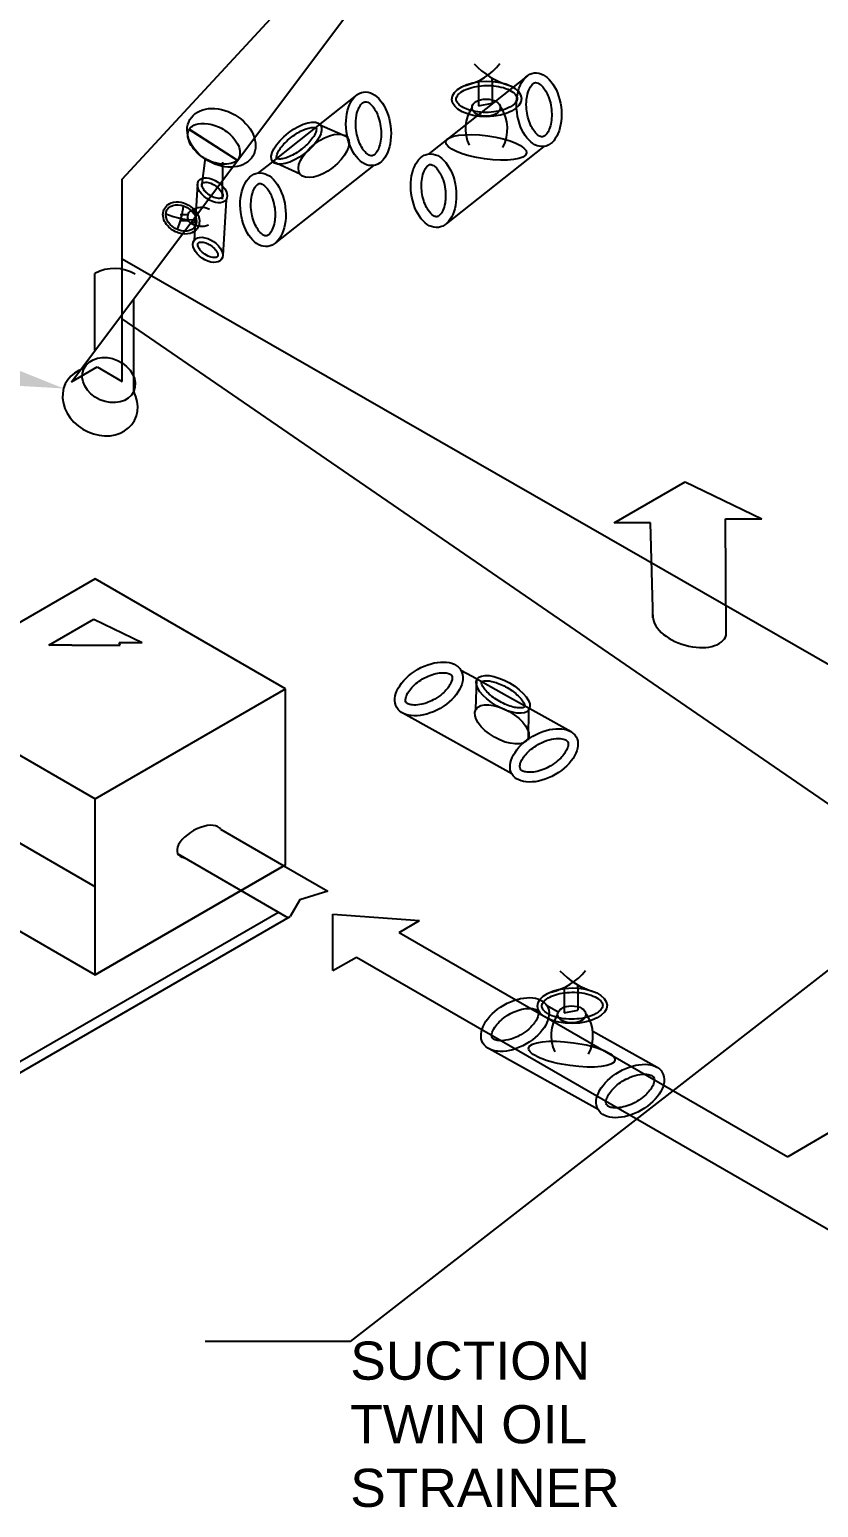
# Model space of a CAD drawing. Header units: millimetres. Extents: x 2399 to 3280, y 1312 to 2501.
# Drawn here: x 2967.9 to 3011.4, y 1358 to 1439.4 of the extents above; entities that cross this region are included whole.
import ezdxf
from ezdxf import colors
from ezdxf.entities.mleader import LeaderData, LeaderLine
from ezdxf.math import Vec2, Vec3

# ---------------------------------------------------------------- set-up
doc = ezdxf.new("R2010")
doc.units = ezdxf.units.MM
doc.styles.add('Annotative', font='arial.ttf', dxfattribs={"height": 1})
doc.styles.get("Standard").update_dxf_attribs({"font": 'arial.ttf', "height": 2})

msp = doc.modelspace()

# ---------------------------------------------------------------- linework, layer by layer
at = {"color": 143, "true_color": 0x7aafdf}
for p, q in [((2970.18577, 1420.02931, -2.85544), (3002.7584, 1463.42457, -207.36009)), ((2972.9903, 1431.19798, -105.66538), (3002.7584, 1463.42457, -234.69856)), ((2995.32087, 1436.89484), (2992.13495, 1434.37466)), ((2992.61413, 1436.54178), (2992.61199, 1436.61225)), ((2992.61413, 1436.54178), (2992.61413, 1435.22718)), ((2993.37311, 1436.54178), (2993.37337, 1436.76716)), ((2993.37311, 1436.54178), (2993.37311, 1435.37969, -1.37156)), ((2985.92435, 1435.8447, -34.13385), (2982.73843, 1433.32452, -34.13385)), ((2992.61413, 1435.22718), (2993.37311, 1435.37969, -1.37156)), ((2992.13495, 1434.37466), (2990.42105, 1433.0189)), ((2976.6713, 1433.93371, -34.13385), (2979.31773, 1432.24103, -34.13385)), ((2979.31773, 1432.24103, -34.13385), (2976.68361, 1433.95374, -34.13385)), ((2985.4476, 1433.49862, -34.13385), (2983.84125, 1434.19689, -34.13385)), ((2982.73843, 1433.32452, -34.13385), (2981.02454, 1431.96876, -34.13385)), ((2990.42105, 1433.0189), (2989.87588, 1432.58765)), ((2996.22249, 1432.99528), (2990.83107, 1428.72681)), ((2977.55182, 1432.36951, -34.13385), (2977.35732, 1430.79049, -34.13385)), ((2978.52228, 1432.13189, -34.13385), (2978.49125, 1430.09811, -34.13385)), ((2979.31773, 1432.24103, -34.13385), (2979.31773, 1432.24103, -34.13385)), ((2981.02454, 1431.96876, -34.13385), (2980.47937, 1431.53751, -34.13385)), ((2982.78626, 1431.4687, -34.13385), (2981.27092, 1432.16366, -34.13385)), ((2986.82598, 1431.94514, -34.13385), (2981.43456, 1427.67667, -34.13385)), ((2972.9903, 1420.05076, -105.66538), (2972.9903, 1431.19798, -105.66538)), ((2977.13716, 1430.92833, -34.13385), (2977.02567, 1429.10744, -34.13385)), ((2978.71183, 1430.06156, -34.13385), (2978.52439, 1426.97904, -34.13385)), ((2976.1832, 1429.25559, -34.13385), (2976.62161, 1429.25559, -34.65129)), ((2976.1832, 1428.91474, -34.13385), (2976.6367, 1428.91474, -34.13385)), ((2977.02567, 1429.10744, -34.13385), (2976.9657, 1428.12787, -34.13385)), ((2976.9657, 1428.12787, -34.13385), (2976.94662, 1427.81629, -34.13385)), ((3049.33132, 1382.94899, -105.66538), (2972.9903, 1426.77796, -105.66538)), ((2971.48601, 1421.76156, -11.0189), (2971.48601, 1425.99591, -11.0189)), ((2973.62077, 1419.50116), (2973.62077, 1424.60562)), ((2973.62077, 1424.60562), (2973.62077, 1424.60562)), ((3046.52679, 1372.98275, -38.13916), (2972.9903, 1423.49443, -105.66538)), ((2970.18577, 1420.02931, -105.66538), (2971.60662, 1420.84963, -105.66538)), ((2971.60662, 1420.84963, -105.66538), (2972.9903, 1420.05076, -105.66538)), ((2970.18577, 1420.02931, -2.85544), (2970.18577, 1420.02931, -105.66538)), ((3000.09616, 1412.24645, -2.85544), (3004.0154, 1414.50922, -2.85544)), ((3004.0154, 1414.50922, -2.85544), (3008.22635, 1412.47222, -8.67262)), ((3006.27697, 1406.06553, -97.41292), (3006.22635, 1412.47222, -16.56349)), ((3006.22635, 1412.47222, -8.67262), (3008.22635, 1412.47222, -8.67262)), ((3006.22635, 1412.47222, -16.56349), (3006.22635, 1412.47222, -8.67262)), ((3002.09616, 1412.24645, -2.85544), (3000.09616, 1412.24645, -2.85544)), ((3002.22511, 1407.54502, -101.17997), (3002.09616, 1412.24645, -2.85544)), ((2971.48908, 1409.16286), (2960.99383, 1403.10343)), ((2981.98434, 1403.10343), (2971.48908, 1409.16286)), ((3002.22882, 1407.02195, -97.41292), (3002.22511, 1407.54502, -101.17997)), ((2968.94739, 1405.51017, -2.85544), (2971.42415, 1406.94013, -2.85544)), ((2971.42415, 1406.94013, -2.85544), (2974.08526, 1405.65284, -6.53161)), ((2970.21129, 1405.51017, -2.85544), (2968.94739, 1405.51017, -2.85544)), ((2970.21129, 1405.51017, -2.85544), (2970.21129, 1405.51017, -13.00064)), ((2970.21129, 1405.51017, -13.00064), (2972.87201, 1405.51017, -13.00064)), ((2972.82136, 1405.65284, -6.53161), (2974.08526, 1405.65284, -6.53161)), ((2972.87201, 1405.51017, -13.00064), (2972.82136, 1405.65284, -6.53161)), ((2992.26295, 1403.78471), (2991.6559, 1404.12335)), ((2994.17139, 1402.7201), (2992.26295, 1403.78471)), ((2992.47514, 1401.96572), (2992.5373, 1403.63167)), ((2960.99383, 1403.10343), (2971.48908, 1397.04399)), ((2971.48908, 1397.04399), (2981.98434, 1403.10343)), ((2981.98434, 1393.40833), (2981.98434, 1403.10343)), ((2997.71894, 1400.74113), (2994.17139, 1402.7201)), ((2994.46124, 1398.41583), (2988.45448, 1401.76339)), ((2995.36899, 1400.28379), (2995.39938, 1402.03508)), ((3047.81134, 1399.54726), (3009.66528, 1377.31811)), ((2971.48908, 1392.19644), (2960.99383, 1398.25588)), ((2971.48908, 1387.34889), (2971.48908, 1397.04399)), ((2978.40772, 1395.36467), (2981.89027, 1393.35402)), ((2976.05391, 1394.0057), (2982.13936, 1390.49226)), ((2960.99383, 1393.40833), (2971.48908, 1387.34889)), ((2971.48908, 1387.34889), (2981.98434, 1393.40833)), ((2981.98434, 1393.40833), (2971.48908, 1387.34889)), ((2981.89027, 1393.35402), (2984.32322, 1391.94935)), ((2982.78465, 1391.48461), (2982.24788, 1390.55491)), ((2984.32322, 1391.94935), (2982.78465, 1391.48461)), ((2933.67226, 1363.12956), (2981.6026, 1390.80216)), ((2934.20902, 1362.81966), (2982.24788, 1390.55491)), ((2984.60013, 1387.57614), (2984.60013, 1390.69013)), ((2984.60013, 1390.69013), (2989.36824, 1390.32901)), ((2988.249, 1389.68281), (2989.36824, 1390.32901)), ((2988.249, 1389.68281), (3009.66528, 1377.31811)), ((2984.60013, 1387.57614), (2985.89518, 1388.32383)), ((2985.89518, 1388.32383), (3020.57511, 1368.30137)), ((2997.33334, 1386.56609), (2997.33121, 1386.63656)), ((2997.33334, 1386.56609), (2997.33334, 1385.25149)), ((2998.09232, 1386.56609), (2998.09258, 1386.79147)), ((2998.09232, 1386.56609), (2998.09232, 1385.404, -1.37156)), ((2997.01083, 1385.28736), (2996.40378, 1385.626)), ((2997.33334, 1385.25149), (2998.09232, 1385.404, -1.37156)), ((3002.46681, 1382.24378), (2998.91927, 1384.22276)), ((2999.20912, 1379.91849), (2993.20236, 1383.26604))]:
    msp.add_line(p, q, dxfattribs=at)
for centre, radius, start, end in [((2991.14989, 1439.65587), 3.37659, 282.8576029, 321.6732251), ((2995.52485, 1440.53646), 4.34015, 223.5911844, 253.194751), ((2991.99664, 1433.96146), 2.21613, 332.7352933, 32.7352933), ((2993.96926, 1433.96729), 2.06861, 145.5366857, 205.5366857), ((2971.76854, 1430.22275, -34.13385), 4.62481, 337.0911378, 353.7239665), ((2977.342, 1428.63743, -34.13385), 0.99524, 62.7352933, 122.7352933), ((2977.13418, 1433.67289, -34.13385), 4.7268, 248.3434731, 269.2994189), ((2977.33938, 1429.52332, -34.13385), 0.929, 235.5366857, 295.5366857), ((2972.56132, 1424.04841, -11.0189), 2.22465, 58.9051677, 118.9051677), ((2995.86911, 1389.68018), 3.37659, 282.8576029, 321.6732251), ((3000.24406, 1390.56077), 4.34015, 223.5911844, 253.194751), ((2998.68847, 1383.9916), 2.06861, 145.5366857, 205.5366857), ((2996.71585, 1383.98577), 2.21613, 332.7352933, 32.7352933)]:
    msp.add_arc(centre, radius, start, end, dxfattribs=at)
for centre, major_axis, ratio in [((2995.95571, 1435.02171), (0.26679, -2.02644), 0.59812205), ((2986.55919, 1433.97157, -34.13385), (0.26679, -2.02644), 0.59812205), ((2993.0683, 1435.61637, 10.47444), (-1.91563, -0.02636), 0.5118697), ((2978.45332, 1433.47302, -34.13385), (1.73713, -1.00293), 0.73106887), ((2993.04322, 1435.13787), (-0.77951, 0), 0.60555836), ((2982.58885, 1433.17494, -34.13385), (-1.31793, -1.01129), 0.43588314), ((2984.09003, 1432.48059, -34.13385), (-1.30376, -1.01189), 0.4959452), ((2993.04272, 1432.94625), (-2.22336, 0.3083), 0.2849266), ((2977.95399, 1430.57947, -34.13385), (0.75784, -0.51791), 0.59812205), ((2976.23567, 1429.05454, -34.13385), (0.78013, -0.45041), 0.73106887), ((2976.81368, 1429.10744, -34.13385), (0, -0.35007), 0.60555836), ((2972.24626, 1420.12173), (-1.3745, 0.62057), 0.78681029), ((2993.97596, 1402.80106), (-1.43866, 0.83061), 0.43588314), ((2993.90893, 1401.14843), (-1.43379, 0.81728), 0.4959452), ((2996.23133, 1399.4378), (-1.77009, -1.02196), 0.59812205), ((2997.78751, 1385.64068, 10.47444), (-1.91563, -0.02636), 0.5118697), ((2997.76243, 1385.16218), (-0.77951, 0), 0.60555836), ((2997.76193, 1382.97056), (-2.37969, 0.32998), 0.26620838), ((3000.97921, 1380.94045), (-1.77009, -1.02196), 0.59812205)]:
    msp.add_ellipse(centre, major_axis=major_axis, ratio=ratio, dxfattribs=at)
for centre, major_axis, ratio, start_param, end_param in [((2990.14267, 1430.56121), (-0.26679, 2.02644), 0.60575805, -1.57079633, 4.71238898), ((2980.74616, 1429.51107, -34.13385), (-0.26679, 2.02644), 0.60575805, -1.57079633, 4.71238898), ((2977.70446, 1427.29837, -34.13385), (-0.75784, 0.51791), 0.60575805, -1.57079633, 4.71238898), ((2971.7723, 1418.93144), (-1.87027, 1.0798), 0.82788912, 5.60766759, 10.34032748), ((3004.26662, 1406.69794, -97.41292), (2.01035, -0.63242), 0.57639742, 3.25742738, 6.28318531), ((2989.88581, 1403.10138), (1.77009, 1.02196), 0.60575805, -1.57079633, 4.71238898), ((2977.23082, 1394.68518), (1.17691, 0.67949), 0.5, 0, 3.70366246), ((2994.63369, 1384.60404), (1.77009, 1.02196), 0.60575805, -1.57079633, 4.71238898)]:
    msp.add_ellipse(centre, major_axis=major_axis, ratio=ratio, start_param=start_param, end_param=end_param, dxfattribs=at)
for points, knots in [([(2991.39022, 1435.59327, 10.47444), (2991.39091, 1435.54271, 10.47444), (2991.40504, 1435.49067, 10.47444), (2991.47789, 1435.37117, 10.47444), (2991.53793, 1435.30521, 10.47444), (2991.70897, 1435.17741, 10.47444), (2991.81942, 1435.11596, 10.47444), (2992.2394, 1434.94542, 10.47444), (2992.62679, 1434.87428, 10.47444), (2993.41186, 1434.87182, 10.47444), (2993.80741, 1434.94031, 10.47444), (2994.31215, 1435.13412, 10.47444), (2994.47251, 1435.23092, 10.47444), (2994.66159, 1435.40525, 10.47444), (2994.70965, 1435.48076, 10.47444), (2994.75258, 1435.60955, 10.47444), (2994.75232, 1435.66381, 10.47444), (2994.70915, 1435.79029, 10.47444), (2994.66132, 1435.86385, 10.47444), (2994.49374, 1436.01393, 10.47444), (2994.37501, 1436.08868, 10.47444), (2994.08251, 1436.21555, 10.47444), (2993.90917, 1436.26783, 10.47444), (2993.38341, 1436.3676, 10.47444), (2992.99811, 1436.37691, 10.47444), (2992.28903, 1436.2806, 10.47444), (2991.967, 1436.17414, 10.47444), (2991.61125, 1435.96163, 10.47444), (2991.51482, 1435.87258, 10.47444), (2991.40744, 1435.71731, 10.47444), (2991.38939, 1435.65345, 10.47444), (2991.39022, 1435.59327, 10.47444)], [0, 0, 0, 0, 0.29371084, 0.29371084, 0.58742168, 0.58742168, 0.88113252, 0.88113252, 1.53779541, 1.53779541, 2.19445829, 2.19445829, 2.62294931, 2.62294931, 2.96496298, 2.96496298, 3.30697666, 3.30697666, 3.64899034, 3.64899034, 3.99100401, 3.99100401, 4.33301769, 4.33301769, 4.94606515, 4.94606515, 5.55911261, 5.55911261, 5.93365654, 5.93365654, 6.28318531, 6.28318531, 6.28318531, 6.28318531]), ([(2996.15203, 1433.53049), (2996.1808, 1433.53428), (2996.21002, 1433.54357), (2996.28655, 1433.59233), (2996.33311, 1433.63321), (2996.42936, 1433.76015), (2996.47836, 1433.84586), (2996.60827, 1434.16975), (2996.66239, 1434.47248), (2996.65057, 1435.11277), (2996.5856, 1435.44861), (2996.39074, 1435.95648), (2996.27685, 1436.14698), (2996.07269, 1436.38198), (2995.98372, 1436.44737), (2995.84634, 1436.51352), (2995.80138, 1436.5177), (2995.72458, 1436.50906), (2995.68455, 1436.49577), (2995.57178, 1436.40464), (2995.50306, 1436.3237), (2995.38016, 1436.08453), (2995.32682, 1435.92785), (2995.26068, 1435.56926), (2995.24766, 1435.36777), (2995.27309, 1434.86131), (2995.33939, 1434.55241), (2995.54519, 1434.03066), (2995.68536, 1433.82024), (2995.89822, 1433.61457), (2995.97487, 1433.56899), (2996.08433, 1433.52828), (2996.1196, 1433.52622), (2996.15203, 1433.53049)], [0, 0, 0, 0, 0.27205079, 0.27205079, 0.54410157, 0.54410157, 0.81615236, 0.81615236, 1.38420408, 1.38420408, 1.95225581, 1.95225581, 2.40644277, 2.40644277, 2.76835899, 2.76835899, 3.13027522, 3.13027522, 3.49219144, 3.49219144, 3.85410767, 3.85410767, 4.21602389, 4.21602389, 4.57794012, 4.57794012, 5.10804987, 5.10804987, 5.63815962, 5.63815962, 5.97649806, 5.97649806, 6.28318531, 6.28318531, 6.28318531, 6.28318531]), ([(2986.75552, 1432.48035, -34.13385), (2986.78429, 1432.48414, -34.13385), (2986.8135, 1432.49343, -34.13385), (2986.89003, 1432.54219, -34.13385), (2986.93659, 1432.58307, -34.13385), (2987.03285, 1432.71001, -34.13385), (2987.08185, 1432.79572, -34.13385), (2987.21175, 1433.11962, -34.13385), (2987.26587, 1433.42234, -34.13385), (2987.25405, 1434.06263, -34.13385), (2987.18909, 1434.39847, -34.13385), (2986.99423, 1434.90634, -34.13385), (2986.88034, 1435.09684, -34.13385), (2986.67618, 1435.33184, -34.13385), (2986.58721, 1435.39723, -34.13385), (2986.44982, 1435.46338, -34.13385), (2986.40487, 1435.46756, -34.13385), (2986.32807, 1435.45892, -34.13385), (2986.28804, 1435.44563, -34.13385), (2986.17527, 1435.3545, -34.13385), (2986.10654, 1435.27356, -34.13385), (2985.98364, 1435.03439, -34.13385), (2985.9303, 1434.87771, -34.13385), (2985.86417, 1434.51912, -34.13385), (2985.85115, 1434.31763, -34.13385), (2985.87658, 1433.81117, -34.13385), (2985.94288, 1433.50227, -34.13385), (2986.14868, 1432.98052, -34.13385), (2986.28885, 1432.7701, -34.13385), (2986.5017, 1432.56443, -34.13385), (2986.57836, 1432.51885, -34.13385), (2986.68781, 1432.47814, -34.13385), (2986.72309, 1432.47608, -34.13385), (2986.75552, 1432.48035, -34.13385)], [0, 0, 0, 0, 0.27205079, 0.27205079, 0.54410157, 0.54410157, 0.81615236, 0.81615236, 1.38420408, 1.38420408, 1.95225581, 1.95225581, 2.40644277, 2.40644277, 2.76835899, 2.76835899, 3.13027522, 3.13027522, 3.49219144, 3.49219144, 3.85410767, 3.85410767, 4.21602389, 4.21602389, 4.57794012, 4.57794012, 5.10804987, 5.10804987, 5.63815962, 5.63815962, 5.97649806, 5.97649806, 6.28318531, 6.28318531, 6.28318531, 6.28318531]), ([(2979.40706, 1432.35437, -34.13385), (2979.44546, 1432.4209, -34.13385), (2979.47003, 1432.49694, -34.13385), (2979.48328, 1432.69048, -34.13385), (2979.47007, 1432.80842, -34.13385), (2979.38238, 1433.07333, -34.13385), (2979.30759, 1433.21925, -34.13385), (2979.04336, 1433.5783, -34.13385), (2978.81457, 1433.7867, -34.13385), (2978.28982, 1434.10235, -34.13385), (2977.99543, 1434.2087, -34.13385), (2977.45379, 1434.29127, -34.13385), (2977.20991, 1434.267, -34.13385), (2976.89952, 1434.15972, -34.13385), (2976.80506, 1434.09497, -34.13385), (2976.67568, 1433.95646, -34.13385), (2976.63615, 1433.88191, -34.13385), (2976.59369, 1433.687, -34.13385), (2976.59352, 1433.56327, -34.13385), (2976.67084, 1433.26889, -34.13385), (2976.7496, 1433.10037, -34.13385), (2976.99103, 1432.76805, -34.13385), (2977.15309, 1432.6051, -34.13385), (2977.52988, 1432.32833, -34.13385), (2977.74417, 1432.21476, -34.13385), (2978.17707, 1432.06112, -34.13385), (2978.39517, 1432.02132, -34.13385), (2978.78321, 1432.01311, -34.13385), (2978.95186, 1432.04454, -34.13385), (2979.20823, 1432.14475, -34.13385), (2979.29564, 1432.21062, -34.13385), (2979.37531, 1432.30463, -34.13385), (2979.39232, 1432.32885, -34.13385), (2979.40706, 1432.35437, -34.13385)], [0, 0, 0, 0, 0.34370257, 0.34370257, 0.68740514, 0.68740514, 1.03110771, 1.03110771, 1.54625698, 1.54625698, 2.06140625, 2.06140625, 2.57655552, 2.57655552, 2.97375158, 2.97375158, 3.37094764, 3.37094764, 3.76814369, 3.76814369, 4.16533975, 4.16533975, 4.56253581, 4.56253581, 4.95973187, 4.95973187, 5.35692793, 5.35692793, 5.75412399, 5.75412399, 6.15132004, 6.15132004, 6.28318531, 6.28318531, 6.28318531, 6.28318531]), ([(2981.50052, 1432.33984, -34.13385), (2981.50339, 1432.3361, -34.13385), (2981.50727, 1432.33096, -34.13385), (2981.54528, 1432.31428, -34.13385), (2981.57968, 1432.3048, -34.13385), (2981.67963, 1432.2994, -34.13385), (2981.74446, 1432.3035, -34.13385), (2981.99456, 1432.34948, -34.13385), (2982.22382, 1432.43591, -34.13385), (2982.68872, 1432.69776, -34.13385), (2982.92463, 1432.87198, -34.13385), (2983.32161, 1433.24743, -34.13385), (2983.48186, 1433.44896, -34.13385), (2983.64003, 1433.73317, -34.13385), (2983.6742, 1433.83253, -34.13385), (2983.69281, 1433.95182, -34.13385), (2983.68787, 1433.98318, -34.13385), (2983.67912, 1434.01064, -34.13385), (2983.67898, 1434.01001, -34.13385), (2983.66203, 1434.02297, -34.13385), (2983.63988, 1434.03558, -34.13385), (2983.54836, 1434.05039, -34.13385), (2983.48091, 1434.0513, -34.13385), (2983.24242, 1434.01642, -34.13385), (2983.0344, 1433.94675, -34.13385), (2982.60142, 1433.72347, -34.13385), (2982.37614, 1433.57105, -34.13385), (2981.97844, 1433.2302, -34.13385), (2981.80644, 1433.04177, -34.13385), (2981.59055, 1432.72813, -34.13385), (2981.52937, 1432.59753, -34.13385), (2981.48684, 1432.43697, -34.13385), (2981.48689, 1432.39011, -34.13385), (2981.49418, 1432.34809, -34.13385), (2981.49778, 1432.34341, -34.13385), (2981.50052, 1432.33984, -34.13385)], [0, 0, 0, 0, 0.23530315, 0.23530315, 0.47060631, 0.47060631, 0.70590946, 0.70590946, 1.25482559, 1.25482559, 1.80374172, 1.80374172, 2.35265785, 2.35265785, 2.71272486, 2.71272486, 2.98564344, 2.98564344, 3.25856202, 3.25856202, 3.5314806, 3.5314806, 3.80439918, 3.80439918, 4.32018485, 4.32018485, 4.83597052, 4.83597052, 5.35175619, 5.35175619, 5.76913804, 5.76913804, 6.05862396, 6.05862396, 6.28318531, 6.28318531, 6.28318531, 6.28318531]), ([(2990.78572, 1430.64587), (2990.76243, 1430.82281), (2990.7218, 1430.99743), (2990.59171, 1431.38056), (2990.48851, 1431.57472), (2990.274, 1431.85549), (2990.16448, 1431.93908), (2990.03355, 1432.00056), (2989.99721, 1432.0054), (2989.94038, 1432.00355), (2989.91584, 1431.99795), (2989.84042, 1431.95366), (2989.79041, 1431.91197), (2989.68504, 1431.76922), (2989.631, 1431.66886), (2989.54319, 1431.42064), (2989.50939, 1431.27327), (2989.46022, 1430.83653), (2989.47775, 1430.52235), (2989.60866, 1429.94013), (2989.72233, 1429.67348), (2989.94224, 1429.34539), (2990.04027, 1429.24793), (2990.18867, 1429.14518), (2990.24207, 1429.12675), (2990.31611, 1429.11447), (2990.33857, 1429.11702), (2990.40172, 1429.14051), (2990.44456, 1429.16524), (2990.54772, 1429.27449), (2990.60571, 1429.35906), (2990.70652, 1429.5847), (2990.74915, 1429.725), (2990.8157, 1430.11413), (2990.8204, 1430.38245), (2990.78572, 1430.64587)], [-1.57079633, -1.57079633, -1.57079633, -1.57079633, -1.2533915, -1.2533915, -0.81183301, -0.81183301, -0.37027452, -0.37027452, -0.05974953, -0.05974953, 0.25077545, 0.25077545, 0.56130044, 0.56130044, 0.87182543, 0.87182543, 1.18235042, 1.18235042, 1.71911562, 1.71911562, 2.25588082, 2.25588082, 2.63932032, 2.63932032, 2.95942498, 2.95942498, 3.27952963, 3.27952963, 3.59963429, 3.59963429, 3.91973894, 3.91973894, 4.2398436, 4.2398436, 4.71238898, 4.71238898, 4.71238898, 4.71238898]), ([(2978.51167, 1430.19835, -34.13385), (2978.51902, 1430.20911, -34.13385), (2978.52467, 1430.22167, -34.13385), (2978.53129, 1430.26188, -34.13385), (2978.53156, 1430.2897, -34.13385), (2978.51794, 1430.35994, -34.13385), (2978.50395, 1430.40201, -34.13385), (2978.43452, 1430.54251, -34.13385), (2978.34946, 1430.65132, -34.13385), (2978.13172, 1430.83921, -34.13385), (2977.99991, 1430.9181, -34.13385), (2977.77163, 1431.00508, -34.13385), (2977.67377, 1431.02406, -34.13385), (2977.53399, 1431.02617, -34.13385), (2977.48546, 1431.016, -34.13385), (2977.42216, 1430.98986, -34.13385), (2977.4073, 1430.97607, -34.13385), (2977.38717, 1430.94779, -34.13385), (2977.37963, 1430.93042, -34.13385), (2977.37632, 1430.86539, -34.13385), (2977.38281, 1430.81815, -34.13385), (2977.426, 1430.70538, -34.13385), (2977.46243, 1430.64059, -34.13385), (2977.56258, 1430.51102, -34.13385), (2977.62608, 1430.4463, -34.13385), (2977.80312, 1430.30306, -34.13385), (2977.92633, 1430.23268, -34.13385), (2978.16253, 1430.1452, -34.13385), (2978.27492, 1430.12905, -34.13385), (2978.4075, 1430.13863, -34.13385), (2978.44571, 1430.15062, -34.13385), (2978.49212, 1430.17504, -34.13385), (2978.50338, 1430.18622, -34.13385), (2978.51167, 1430.19835, -34.13385)], [0, 0, 0, 0, 0.27205079, 0.27205079, 0.54410157, 0.54410157, 0.81615236, 0.81615236, 1.38420408, 1.38420408, 1.95225581, 1.95225581, 2.40644277, 2.40644277, 2.76835899, 2.76835899, 3.13027522, 3.13027522, 3.49219144, 3.49219144, 3.85410767, 3.85410767, 4.21602389, 4.21602389, 4.57794012, 4.57794012, 5.10804987, 5.10804987, 5.63815962, 5.63815962, 5.97649806, 5.97649806, 6.28318531, 6.28318531, 6.28318531, 6.28318531]), ([(2981.38921, 1429.59573, -34.13385), (2981.36591, 1429.77267, -34.13385), (2981.32529, 1429.94729, -34.13385), (2981.1952, 1430.33042, -34.13385), (2981.092, 1430.52458, -34.13385), (2980.87749, 1430.80535, -34.13385), (2980.76797, 1430.88894, -34.13385), (2980.63703, 1430.95042, -34.13385), (2980.6007, 1430.95526, -34.13385), (2980.54387, 1430.95341, -34.13385), (2980.51933, 1430.94781, -34.13385), (2980.44391, 1430.90352, -34.13385), (2980.39389, 1430.86183, -34.13385), (2980.28853, 1430.71908, -34.13385), (2980.23449, 1430.61872, -34.13385), (2980.14667, 1430.3705, -34.13385), (2980.11287, 1430.22313, -34.13385), (2980.06371, 1429.78639, -34.13385), (2980.08124, 1429.47221, -34.13385), (2980.21214, 1428.88999, -34.13385), (2980.32581, 1428.62334, -34.13385), (2980.54573, 1428.29525, -34.13385), (2980.64375, 1428.19779, -34.13385), (2980.79215, 1428.09504, -34.13385), (2980.84556, 1428.07661, -34.13385), (2980.91959, 1428.06433, -34.13385), (2980.94206, 1428.06688, -34.13385), (2981.0052, 1428.09037, -34.13385), (2981.04804, 1428.1151, -34.13385), (2981.1512, 1428.22435, -34.13385), (2981.2092, 1428.30892, -34.13385), (2981.31001, 1428.53456, -34.13385), (2981.35263, 1428.67486, -34.13385), (2981.41918, 1429.06399, -34.13385), (2981.42389, 1429.33231, -34.13385), (2981.38921, 1429.59573, -34.13385)], [-1.57079633, -1.57079633, -1.57079633, -1.57079633, -1.2533915, -1.2533915, -0.81183301, -0.81183301, -0.37027452, -0.37027452, -0.05974953, -0.05974953, 0.25077545, 0.25077545, 0.56130044, 0.56130044, 0.87182543, 0.87182543, 1.18235042, 1.18235042, 1.71911562, 1.71911562, 2.25588082, 2.25588082, 2.63932032, 2.63932032, 2.95942498, 2.95942498, 3.27952963, 3.27952963, 3.59963429, 3.59963429, 3.91973894, 3.91973894, 4.2398436, 4.2398436, 4.71238898, 4.71238898, 4.71238898, 4.71238898]), ([(2977.15251, 1428.5252, -34.13385), (2977.1955, 1428.59966, -34.13385), (2977.22313, 1428.68282, -34.13385), (2977.25618, 1428.93616, -34.13385), (2977.2163, 1429.11282, -34.13385), (2977.04459, 1429.43295, -34.13385), (2976.91295, 1429.57755, -34.13385), (2976.59791, 1429.80215, -34.13385), (2976.41469, 1429.88199, -34.13385), (2976.04447, 1429.95341, -34.13385), (2975.85727, 1429.94506, -34.13385), (2975.57259, 1429.84359, -34.13385), (2975.46452, 1429.77211, -34.13385), (2975.30404, 1429.58192, -34.13385), (2975.25299, 1429.46384, -34.13385), (2975.22079, 1429.21498, -34.13385), (2975.23866, 1429.08494, -34.13385), (2975.33027, 1428.83715, -34.13385), (2975.40381, 1428.71899, -34.13385), (2975.65048, 1428.44295, -34.13385), (2975.85776, 1428.3079, -34.13385), (2976.29997, 1428.16046, -34.13385), (2976.53472, 1428.14802, -34.13385), (2976.86356, 1428.2471, -34.13385), (2976.9772, 1428.31384, -34.13385), (2977.09784, 1428.44214, -34.13385), (2977.12769, 1428.48221, -34.13385), (2977.15251, 1428.5252, -34.13385)], [0, 0, 0, 0, 0.29496103, 0.29496103, 0.86754624, 0.86754624, 1.44013145, 1.44013145, 2.01271666, 2.01271666, 2.58530186, 2.58530186, 3.01133152, 3.01133152, 3.43736118, 3.43736118, 3.86339084, 3.86339084, 4.2894205, 4.2894205, 4.98522742, 4.98522742, 5.68103433, 5.68103433, 6.11289315, 6.11289315, 6.28318531, 6.28318531, 6.28318531, 6.28318531]), ([(2977.86881, 1427.53886, -34.13385), (2977.80264, 1427.58408, -34.13385), (2977.73205, 1427.62281, -34.13385), (2977.56491, 1427.69409, -34.13385), (2977.46903, 1427.71774, -34.13385), (2977.31083, 1427.7301, -34.13385), (2977.25006, 1427.71851, -34.13385), (2977.19026, 1427.69313, -34.13385), (2977.17775, 1427.68242, -34.13385), (2977.16134, 1427.66286, -34.13385), (2977.15586, 1427.65297, -34.13385), (2977.14808, 1427.61447, -34.13385), (2977.14704, 1427.58525, -34.13385), (2977.16323, 1427.50723, -34.13385), (2977.18061, 1427.45908, -34.13385), (2977.23734, 1427.35533, -34.13385), (2977.27651, 1427.29987, -34.13385), (2977.40788, 1427.15257, -34.13385), (2977.51824, 1427.06429, -34.13385), (2977.75223, 1426.93364, -34.13385), (2977.87549, 1426.89177, -34.13385), (2978.05114, 1426.86704, -34.13385), (2978.11311, 1426.87063, -34.13385), (2978.19195, 1426.88949, -34.13385), (2978.21412, 1426.90183, -34.13385), (2978.2404, 1426.92292, -34.13385), (2978.24628, 1426.9312, -34.13385), (2978.25734, 1426.95936, -34.13385), (2978.26191, 1426.9811, -34.13385), (2978.25627, 1427.04835, -34.13385), (2978.24535, 1427.09309, -34.13385), (2978.20008, 1427.19442, -34.13385), (2978.16591, 1427.25071, -34.13385), (2978.05567, 1427.38957, -34.13385), (2977.96733, 1427.47153, -34.13385), (2977.86881, 1427.53886, -34.13385)], [-1.57079633, -1.57079633, -1.57079633, -1.57079633, -1.2533915, -1.2533915, -0.81183301, -0.81183301, -0.37027452, -0.37027452, -0.05974953, -0.05974953, 0.25077545, 0.25077545, 0.56130044, 0.56130044, 0.87182543, 0.87182543, 1.18235042, 1.18235042, 1.71911562, 1.71911562, 2.25588082, 2.25588082, 2.63932032, 2.63932032, 2.95942498, 2.95942498, 3.27952963, 3.27952963, 3.59963429, 3.59963429, 3.91973894, 3.91973894, 4.2398436, 4.2398436, 4.71238898, 4.71238898, 4.71238898, 4.71238898]), ([(2990.21011, 1402.53968), (2990.36467, 1402.62891), (2990.51045, 1402.73327), (2990.81463, 1403.00007), (2990.95452, 1403.16972), (2991.13183, 1403.47535), (2991.16714, 1403.60851), (2991.17383, 1403.75301), (2991.1644, 1403.78843), (2991.14095, 1403.84023), (2991.12639, 1403.86076), (2991.05661, 1403.91349), (2990.99895, 1403.94375), (2990.82674, 1403.98646), (2990.71334, 1403.99798), (2990.45041, 1403.98412), (2990.30132, 1403.95896), (2989.87901, 1403.83725), (2989.59545, 1403.70082), (2989.10765, 1403.35707), (2988.9048, 1403.15001), (2988.68584, 1402.82128), (2988.63331, 1402.69342), (2988.59517, 1402.517), (2988.59858, 1402.4606), (2988.61557, 1402.38751), (2988.62652, 1402.36772), (2988.67239, 1402.31838), (2988.71163, 1402.28826), (2988.85204, 1402.23476), (2988.95237, 1402.21355), (2989.19941, 1402.20676), (2989.34534, 1402.22107), (2989.73032, 1402.3085), (2989.98001, 1402.40683), (2990.21011, 1402.53968)], [-1.57079633, -1.57079633, -1.57079633, -1.57079633, -1.2533915, -1.2533915, -0.81183301, -0.81183301, -0.37027452, -0.37027452, -0.05974953, -0.05974953, 0.25077545, 0.25077545, 0.56130044, 0.56130044, 0.87182543, 0.87182543, 1.18235042, 1.18235042, 1.71911562, 1.71911562, 2.25588082, 2.25588082, 2.63932032, 2.63932032, 2.95942498, 2.95942498, 3.27952963, 3.27952963, 3.59963429, 3.59963429, 3.91973894, 3.91973894, 4.2398436, 4.2398436, 4.71238898, 4.71238898, 4.71238898, 4.71238898]), ([(2992.78793, 1403.48696), (2992.78558, 1403.48288), (2992.78231, 1403.47733), (2992.78145, 1403.43583), (2992.78586, 1403.40042), (2992.81912, 1403.30601), (2992.84772, 1403.24769), (2992.98591, 1403.03422), (2993.15348, 1402.85549), (2993.57331, 1402.52618), (2993.82455, 1402.3749), (2994.32334, 1402.15182), (2994.57086, 1402.08088), (2994.89396, 1402.04352), (2994.99883, 1402.04998), (2995.11616, 1402.07843), (2995.14325, 1402.095), (2995.16527, 1402.11359), (2995.16463, 1402.11347), (2995.17012, 1402.1341), (2995.1733, 1402.15938), (2995.15195, 1402.24961), (2995.12698, 1402.31227), (2995.00349, 1402.51926), (2994.85952, 1402.68478), (2994.48754, 1402.99935), (2994.26051, 1403.14917), (2993.79341, 1403.38615), (2993.5535, 1403.47295), (2993.18113, 1403.55238), (2993.03705, 1403.55892), (2992.87244, 1403.53677), (2992.82917, 1403.51879), (2992.79314, 1403.49598), (2992.79018, 1403.49086), (2992.78793, 1403.48696)], [0, 0, 0, 0, 0.23530315, 0.23530315, 0.47060631, 0.47060631, 0.70590946, 0.70590946, 1.25482559, 1.25482559, 1.80374172, 1.80374172, 2.35265785, 2.35265785, 2.71272486, 2.71272486, 2.98564344, 2.98564344, 3.25856202, 3.25856202, 3.5314806, 3.5314806, 3.80439918, 3.80439918, 4.32018485, 4.32018485, 4.83597052, 4.83597052, 5.35175619, 5.35175619, 5.76913804, 5.76913804, 6.05862396, 6.05862396, 6.28318531, 6.28318531, 6.28318531, 6.28318531]), ([(2994.92875, 1398.68575), (2994.94326, 1398.66062), (2994.96302, 1398.63718), (2995.03736, 1398.58514), (2995.09294, 1398.55777), (2995.24706, 1398.51742), (2995.34499, 1398.50495), (2995.69395, 1398.50888), (2995.99434, 1398.57473), (2996.58137, 1398.83067), (2996.86678, 1399.01922), (2997.26142, 1399.3936), (2997.39384, 1399.57172), (2997.53282, 1399.85027), (2997.55918, 1399.95749), (2997.56773, 1400.10973), (2997.55438, 1400.15286), (2997.51701, 1400.22051), (2997.48942, 1400.25241), (2997.36206, 1400.32172), (2997.26099, 1400.35424), (2996.993, 1400.37626), (2996.82782, 1400.36558), (2996.47122, 1400.28945), (2996.28009, 1400.22438), (2995.82191, 1400.00707), (2995.56189, 1399.8276), (2995.15862, 1399.4378), (2995.01786, 1399.22778), (2994.9093, 1398.95242), (2994.89652, 1398.86415), (2994.9008, 1398.74746), (2994.9124, 1398.71408), (2994.92875, 1398.68575)], [0, 0, 0, 0, 0.27205079, 0.27205079, 0.54410157, 0.54410157, 0.81615236, 0.81615236, 1.38420408, 1.38420408, 1.95225581, 1.95225581, 2.40644277, 2.40644277, 2.76835899, 2.76835899, 3.13027522, 3.13027522, 3.49219144, 3.49219144, 3.85410767, 3.85410767, 4.21602389, 4.21602389, 4.57794012, 4.57794012, 5.10804987, 5.10804987, 5.63815962, 5.63815962, 5.97649806, 5.97649806, 6.28318531, 6.28318531, 6.28318531, 6.28318531]), ([(2996.10943, 1385.61758, 10.47444), (2996.11013, 1385.56702, 10.47444), (2996.12425, 1385.51498, 10.47444), (2996.1971, 1385.39548, 10.47444), (2996.25714, 1385.32952, 10.47444), (2996.42818, 1385.20172, 10.47444), (2996.53863, 1385.14027, 10.47444), (2996.95861, 1384.96973, 10.47444), (2997.346, 1384.89859, 10.47444), (2998.13107, 1384.89613, 10.47444), (2998.52662, 1384.96462, 10.47444), (2999.03136, 1385.15843, 10.47444), (2999.19172, 1385.25523, 10.47444), (2999.3808, 1385.42956, 10.47444), (2999.42886, 1385.50507, 10.47444), (2999.47179, 1385.63386, 10.47444), (2999.47154, 1385.68812, 10.47444), (2999.42836, 1385.8146, 10.47444), (2999.38053, 1385.88816, 10.47444), (2999.21295, 1386.03824, 10.47444), (2999.09422, 1386.11299, 10.47444), (2998.80172, 1386.23986, 10.47444), (2998.62839, 1386.29214, 10.47444), (2998.10263, 1386.39191, 10.47444), (2997.71732, 1386.40122, 10.47444), (2997.00824, 1386.30491, 10.47444), (2996.68622, 1386.19845, 10.47444), (2996.33046, 1385.98594, 10.47444), (2996.23403, 1385.8969, 10.47444), (2996.12665, 1385.74162, 10.47444), (2996.1086, 1385.67776, 10.47444), (2996.10943, 1385.61758, 10.47444)], [0, 0, 0, 0, 0.29371084, 0.29371084, 0.58742168, 0.58742168, 0.88113252, 0.88113252, 1.53779541, 1.53779541, 2.19445829, 2.19445829, 2.62294931, 2.62294931, 2.96496298, 2.96496298, 3.30697666, 3.30697666, 3.64899034, 3.64899034, 3.99100401, 3.99100401, 4.33301769, 4.33301769, 4.94606515, 4.94606515, 5.55911261, 5.55911261, 5.93365654, 5.93365654, 6.28318531, 6.28318531, 6.28318531, 6.28318531]), ([(2994.95799, 1384.04233), (2995.11255, 1384.13157), (2995.25833, 1384.23592), (2995.56251, 1384.50273), (2995.7024, 1384.67237), (2995.87971, 1384.978), (2995.91502, 1385.11117), (2995.92171, 1385.25567), (2995.91228, 1385.29109), (2995.88882, 1385.34289), (2995.87426, 1385.36342), (2995.80448, 1385.41615), (2995.74682, 1385.4464), (2995.57462, 1385.48912), (2995.46121, 1385.50063), (2995.19829, 1385.48678), (2995.0492, 1385.46161), (2994.62689, 1385.3399), (2994.34333, 1385.20347), (2993.85553, 1384.85972), (2993.65267, 1384.65266), (2993.43372, 1384.32393), (2993.38119, 1384.19607), (2993.34305, 1384.01965), (2993.34646, 1383.96325), (2993.36345, 1383.89016), (2993.3744, 1383.87038), (2993.42027, 1383.82103), (2993.45951, 1383.79092), (2993.59992, 1383.73742), (2993.70025, 1383.7162), (2993.94729, 1383.70941), (2994.09322, 1383.72372), (2994.4782, 1383.81115), (2994.72789, 1383.90948), (2994.95799, 1384.04233)], [-1.57079633, -1.57079633, -1.57079633, -1.57079633, -1.2533915, -1.2533915, -0.81183301, -0.81183301, -0.37027452, -0.37027452, -0.05974953, -0.05974953, 0.25077545, 0.25077545, 0.56130044, 0.56130044, 0.87182543, 0.87182543, 1.18235042, 1.18235042, 1.71911562, 1.71911562, 2.25588082, 2.25588082, 2.63932032, 2.63932032, 2.95942498, 2.95942498, 3.27952963, 3.27952963, 3.59963429, 3.59963429, 3.91973894, 3.91973894, 4.2398436, 4.2398436, 4.71238898, 4.71238898, 4.71238898, 4.71238898]), ([(2999.67663, 1380.1884), (2999.69114, 1380.16328), (2999.7109, 1380.13984), (2999.78524, 1380.08779), (2999.84082, 1380.06042), (2999.99494, 1380.02007), (3000.09287, 1380.0076), (3000.44183, 1380.01153), (3000.74222, 1380.07738), (3001.32924, 1380.33333), (3001.61466, 1380.52187), (3002.0093, 1380.89625), (3002.14172, 1381.07438), (3002.2807, 1381.35292), (3002.30706, 1381.46014), (3002.31561, 1381.61239), (3002.30226, 1381.65552), (3002.26489, 1381.72317), (3002.2373, 1381.75506), (3002.10994, 1381.82438), (3002.00887, 1381.85689), (3001.74087, 1381.87891), (3001.5757, 1381.86823), (3001.2191, 1381.7921), (3001.02797, 1381.72703), (3000.56979, 1381.50972), (3000.30977, 1381.33026), (2999.9065, 1380.94045), (2999.76574, 1380.73044), (2999.65718, 1380.45507), (2999.6444, 1380.36681), (2999.64868, 1380.25011), (2999.66027, 1380.21673), (2999.67663, 1380.1884)], [0, 0, 0, 0, 0.27205079, 0.27205079, 0.54410157, 0.54410157, 0.81615236, 0.81615236, 1.38420408, 1.38420408, 1.95225581, 1.95225581, 2.40644277, 2.40644277, 2.76835899, 2.76835899, 3.13027522, 3.13027522, 3.49219144, 3.49219144, 3.85410767, 3.85410767, 4.21602389, 4.21602389, 4.57794012, 4.57794012, 5.10804987, 5.10804987, 5.63815962, 5.63815962, 5.97649806, 5.97649806, 6.28318531, 6.28318531, 6.28318531, 6.28318531])]:
    msp.add_open_spline(points, degree=3, knots=knots, dxfattribs=at)
msp.add_open_spline([(3000.04391, 1382.49254), (3000.00955, 1382.47231), (2999.97549, 1382.45157), (2999.94176, 1382.43035)], degree=3, dxfattribs=at)

# ---------------------------------------------------------------- texts
at = {"color": 143, "true_color": 0x7aafdf, "insert": (2985.55375, 1367.13117), "char_height": 2.102409, "width": 52.8787677, "attachment_point": 1, "style": 'Annotative'}
msp.add_mtext('SUCTION \\PTWIN OIL\\PSTRAINER', dxfattribs=at)

# ---------------------------------------------------------------- leaders
at = {"color": 143, "true_color": 0x7aafdf}
ml = msp.add_multileader_mtext('Standard', dxfattribs=at)
ml.set_content('', color=(122, 175, 223))
ml.set_leader_properties()
ml.build(insert=Vec2(0, 0))
ctx = ml.context
ctx.base_point, ctx.plane_origin = Vec3(2931.80712, 1425.46675), Vec3(2969.7555, 1419.66018)
ctx.text_align_type = 2
notes = []
notes.append((ctx, [(0, (1, 1, 0), (2943.80712, 1425.46675), (-1, 0), 8, [(0, [(2969.7555, 1419.66018)], 0, [])])]))
ctx.mtext.insert, ctx.mtext.alignment, ctx.mtext.flow_direction = Vec3(2933.80712, 1427.46675), 3, 5
ml = msp.add_multileader_mtext('Standard', dxfattribs=at)
ml.set_content('', color=(122, 175, 223))
ml.set_leader_properties()
ml.build(insert=Vec2(0, 0))
ctx = ml.context
ctx.base_point, ctx.plane_origin = Vec3(2973.55375, 1367.13117), Vec3(3019.50834, 1393.52371)
ctx.text_align_type = 2
notes.append((ctx, [(0, (1, 1, 0), (2985.55375, 1367.13117), (-1, 0), 8, [(0, [(3019.50834, 1393.52371)], 0, [])])]))
ctx.mtext.insert, ctx.mtext.alignment, ctx.mtext.flow_direction = Vec3(2975.55375, 1369.13117), 3, 5
for ctx, leaders in notes:
    for number, flags, end, landing, length, lines in leaders:
        leader = LeaderData()
        leader.index, (leader.has_last_leader_line, leader.has_dogleg_vector, leader.attachment_direction) = number, flags
        leader.last_leader_point, leader.dogleg_vector, leader.dogleg_length = Vec3(end), Vec3(landing), length
        for number, points, colour, breaks in lines:
            line = LeaderLine()
            line.index, line.vertices, line.color, line.breaks = number, Vec3.list(points), colors.encode_raw_color(colour), breaks
            leader.lines.append(line)
        ctx.leaders.append(leader)

doc.saveas('drawing.dxf')
